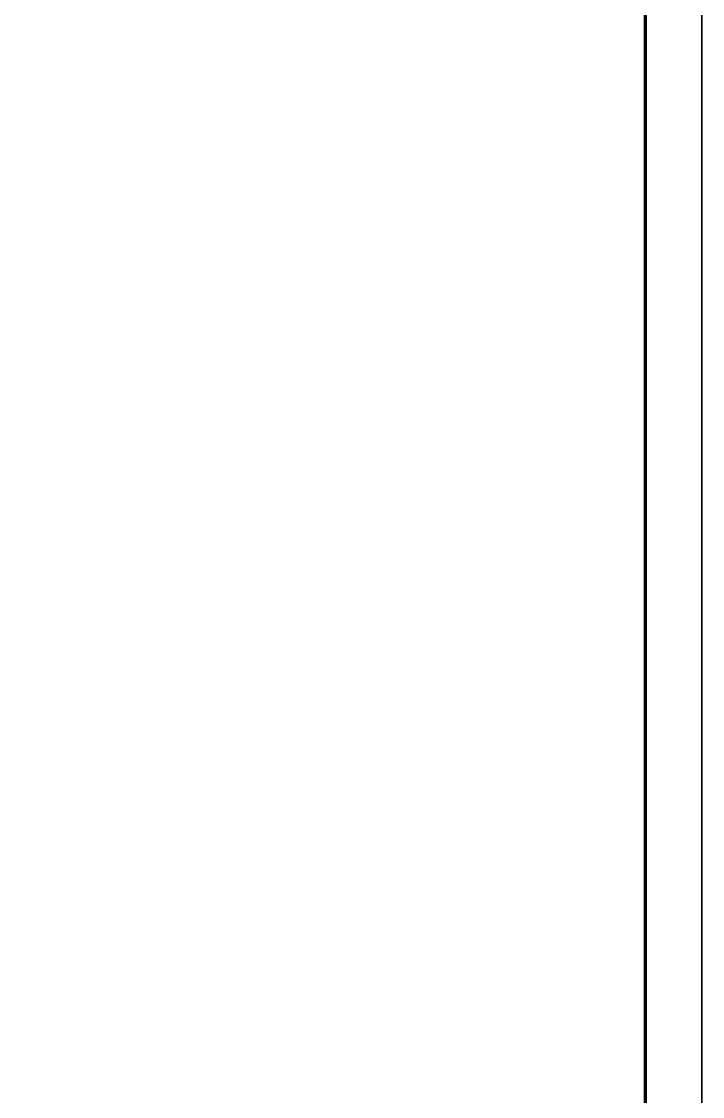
# Model space of a CAD drawing. Header units: metres. Extents: x 2750 to 2938, y 1259 to 1403.
# Drawn here: x 2816.94 to 2821.79, y 1390.8 to 1398.46 of the extents above; entities that cross this region are included whole.
import ezdxf

# ---------------------------------------------------------------- set-up
doc = ezdxf.new("R2010")
doc.units = ezdxf.units.M
doc.linetypes.add('CONTINUA', pattern=[0])
doc.layers.add('0.2', color=3, linetype='Continuous', lineweight=20)
doc.layers.add('TITULOS', color=131, linetype='Continuous', lineweight=90)
for name, color, linetype in [('2', 2, 'Continuous'), ('3', 3, 'Continuous'), ('A', 3, 'Continuous'), ('HATCH', 250, 'Continuous'), ('R-ROTULO', 7, 'Continuous'), ('SECCION', 6, 'Continuous')]:
    doc.layers.add(name, color=color, linetype=linetype)

msp = doc.modelspace()

# ---------------------------------------------------------------- linework, layer by layer
at = {"layer": '0.2', "transparency": 33554687}
msp.add_lwpolyline([(2786.7817, 1402.5307), (2821.7817, 1402.5307), (2821.7817, 1352.5307), (2786.7817, 1352.5307), (2786.7817, 1402.5307)], close=True, dxfattribs=at)
at = {"layer": '2', "transparency": 33554687}
msp.add_lwpolyline([(2786.7817, 1402.5307), (2821.7817, 1402.5307), (2821.7817, 1352.5307), (2786.7817, 1352.5307), (2786.7817, 1402.5307)], close=True, dxfattribs=at)
at = {"layer": '3', "transparency": 33554687}
msp.add_lwpolyline([(2786.7817, 1402.5307), (2821.7817, 1402.5307), (2821.7817, 1352.5307), (2786.7817, 1352.5307), (2786.7817, 1402.5307)], close=True, dxfattribs=at)
at = {"layer": 'A', "transparency": 33554687, "const_width": 0.01}
msp.add_lwpolyline([(2786.7817, 1402.5307), (2821.7817, 1402.5307), (2821.7817, 1352.5307), (2786.7817, 1352.5307), (2786.7817, 1402.5307)], close=True, dxfattribs=at)
at = {"layer": 'HATCH', "color": 6, "transparency": 33554687, "flags": 128}
msp.add_lwpolyline([(2786.7817, 1402.5307), (2821.7817, 1402.5307), (2821.7817, 1352.5307), (2786.7817, 1352.5307), (2786.7817, 1402.5307)], close=True, dxfattribs=at)
msp.add_lwpolyline([(2786.7817, 1402.5307), (2821.7817, 1402.5307), (2821.7817, 1352.5307), (2786.7817, 1352.5307), (2786.7817, 1402.5307)], close=True, dxfattribs=at)
msp.add_lwpolyline([(2786.7817, 1402.5307), (2821.7817, 1402.5307), (2821.7817, 1352.5307), (2786.7817, 1352.5307), (2786.7817, 1402.5307)], close=True, dxfattribs=at)
at = {"layer": 'R-ROTULO', "color": 252, "transparency": 33554687}
msp.add_lwpolyline([(2786.7817, 1402.5307), (2786.7817, 1352.5307), (2821.7817, 1352.5307), (2821.7817, 1402.5307)], close=True, dxfattribs=at)
at = {"layer": 'SECCION', "color": 1, "linetype": 'CONTINUA', "transparency": 33554687}
msp.add_lwpolyline([(2786.7817, 1402.5307), (2821.7817, 1402.5307), (2821.7817, 1352.5307), (2786.7817, 1352.5307), (2786.7817, 1402.5307)], close=True, dxfattribs=at)
msp.add_lwpolyline([(2786.7817, 1402.5307), (2821.7817, 1402.5307), (2821.7817, 1352.5307), (2786.7817, 1352.5307), (2786.7817, 1402.5307)], close=True, dxfattribs=at)
at = {"layer": 'TITULOS', "transparency": 33554687}
msp.add_lwpolyline([(2787.1817, 1352.9307), (2821.3817, 1352.9307), (2821.3817, 1402.1307), (2787.1817, 1402.1307), (2787.1817, 1352.9307)], dxfattribs=at)

doc.saveas('drawing.dxf')
